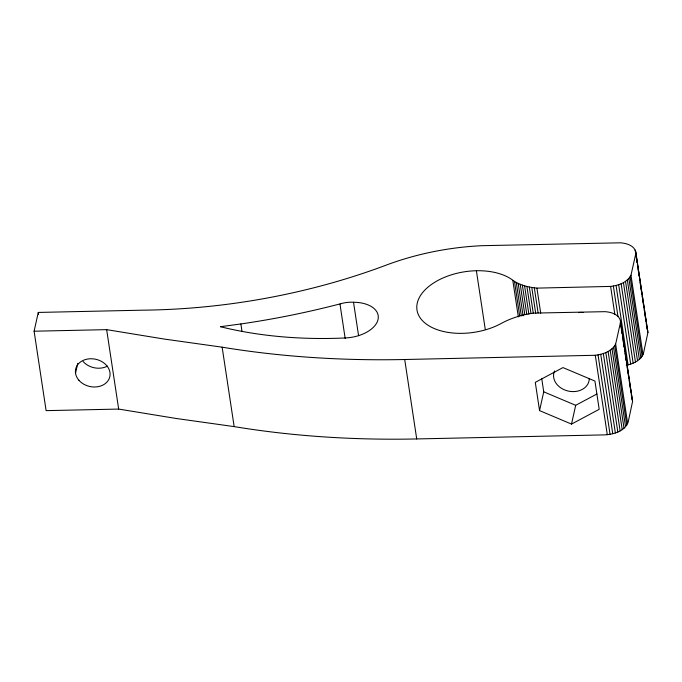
<?xml version="1.0" encoding="UTF-8"?>
<svg xmlns="http://www.w3.org/2000/svg" width="682" height="682" viewBox="0 0 682 682"><rect width="100%" height="100%" fill="white"/><g stroke="black" fill="none" stroke-linecap="round" stroke-linejoin="round"><path stroke-width="1.02" d="M635.709 251.598L635.888 253.193L630.978 275.247C627.125 282.57 618.344 285.477 610.612 286.414L536.922 288.119C527.842 287.258 518.508 284.871 511.244 279.108A53.034 30.647 -8.6 0 0 437.452 280.703A53.034 30.647 -8.6 0 0 427.605 324.973A53.034 30.647 -8.6 0 0 501.389 323.37A59.598 34.441 -8.6 0 1 533.435 313.115L604.994 311.665C610.91 312.075 618.472 314.07 620.381 320.463L632.572 401.493L628.207 421.902C624.925 431.305 613.544 434.434 604.55 434.877L416.719 438.944A659.895 381.323 -8.6 0 1 234.156 426.608L175.999 418.45L118.668 409.072L46.112 410.641L34.1 331.213L38.277 312.433L142.632 310.174A424.528 245.315 -8.6 0 0 385.995 265.196A187.141 108.14 -8.6 0 1 481.961 245.691L620.322 242.809C626.238 243.218 633.8 245.205 635.709 251.598L647.9 332.628L643.535 353.037C641.276 360.377 633.186 363.779 626.272 365.271M75.531 373.25L77.731 363.37M539.556 410.607L535.285 382.363L562.965 367.589L594.926 381.067L599.197 409.319L571.507 424.085L539.556 410.607L543.733 391.826L541.747 378.715M571.507 424.085L575.693 405.304L596.921 393.983M34.1 331.213L106.656 329.645L163.987 339.022L222.144 347.181A659.895 381.323 -8.6 0 0 404.707 359.508L595.284 355.279C603.016 354.342 611.797 351.435 615.65 344.112L620.56 322.057L620.381 320.463M240.874 323.959L220.371 326.712A299.662 173.16 -8.6 0 0 345.586 337.94A30.255 17.485 -8.6 0 0 378.041 319.483A30.255 17.485 -8.6 0 0 353.523 302.262A21.79 12.591 -8.6 0 0 339.96 303.967L331.921 305.971A532.403 307.65 -8.6 0 1 240.874 323.959L241.982 331.282M543.733 391.826L575.693 405.304M647.721 331.034L646.877 327.411M631.864 398.365L632.402 399.899M635.888 253.193L647.9 332.628M635.181 250.072L635.658 253.201M635.974 255.298L637.073 262.613M637.389 264.701L637.713 266.79M638.028 268.878L639.128 276.201M639.452 278.29L639.767 280.379M640.083 282.467L641.822 293.968M642.137 296.056L642.453 298.145M642.768 300.233L643.876 307.548M644.192 309.645L644.507 311.734M644.822 313.822L645.931 321.137M646.246 323.225L646.562 325.323M630.978 275.247L642.99 354.674M630.091 276.866L642.103 356.294M628.864 278.435L640.884 357.862M627.329 279.927L639.349 359.363M625.513 281.325L637.525 360.752M623.442 282.595L635.453 362.023M621.149 283.721L633.16 363.148M618.676 284.675L630.688 364.111M616.068 285.451L628.079 364.887M620.56 322.057L632.572 401.493M620.33 322.066L620.646 324.163M620.961 326.252L622.069 333.566M622.385 335.655L622.7 337.743M623.016 339.841L624.124 347.155M624.439 349.244L624.755 351.332M625.07 353.421L626.178 360.735M626.494 362.833L626.809 364.921M627.125 367.01L628.864 378.51M629.179 380.599L629.495 382.687M629.81 384.776L630.918 392.09M631.234 394.187L631.549 396.276M613.365 286.039L617.943 316.346M610.612 286.414L614.883 314.632M615.65 344.112L627.662 423.539M614.763 345.731L626.775 425.159M613.544 347.3L625.556 426.727M612.01 348.792L624.021 428.228M610.185 350.19L622.197 429.617M608.114 351.46L620.126 430.888M605.821 352.585L617.832 432.013M603.348 353.54L615.36 432.976M600.74 354.316L612.751 433.752M598.037 354.904L610.049 434.332M595.284 355.279L607.295 434.707M536.922 288.119L540.715 313.2M534.321 287.838L538.115 312.919M531.781 287.472L535.737 313.601M529.309 287.011L533.256 313.14M526.905 286.457L531.014 313.635M524.586 285.818L528.857 314.044M522.361 285.102L526.785 314.359M520.221 284.292L524.808 314.598M518.192 283.405L523.094 315.8M516.274 282.433L521.329 315.877M514.475 281.393L519.693 315.885M512.796 280.285L518.329 316.866M476.386 270.737L485.243 329.261M404.707 359.508L416.719 438.944M353.523 302.262L358.587 335.706M339.96 303.967L345.177 338.451M222.144 347.181L234.156 426.608M106.656 329.645L118.668 409.072M38.277 312.433L38.593 314.521M578.524 312.544A18.03 14.365 12.5 0 1 583.17 312.544M589.291 378.578A18.03 14.365 12.5 0 1 568.37 391.093A18.03 14.365 12.5 0 1 554.534 370.965M107.389 366.14A17.502 13.938 12.5 0 1 83.085 361.486M78.907 380.266A17.502 13.938 12.5 0 0 108.728 379.618A17.502 13.938 12.5 0 0 90.612 358.758A17.502 13.938 12.5 0 0 78.907 380.266"/></g></svg>
